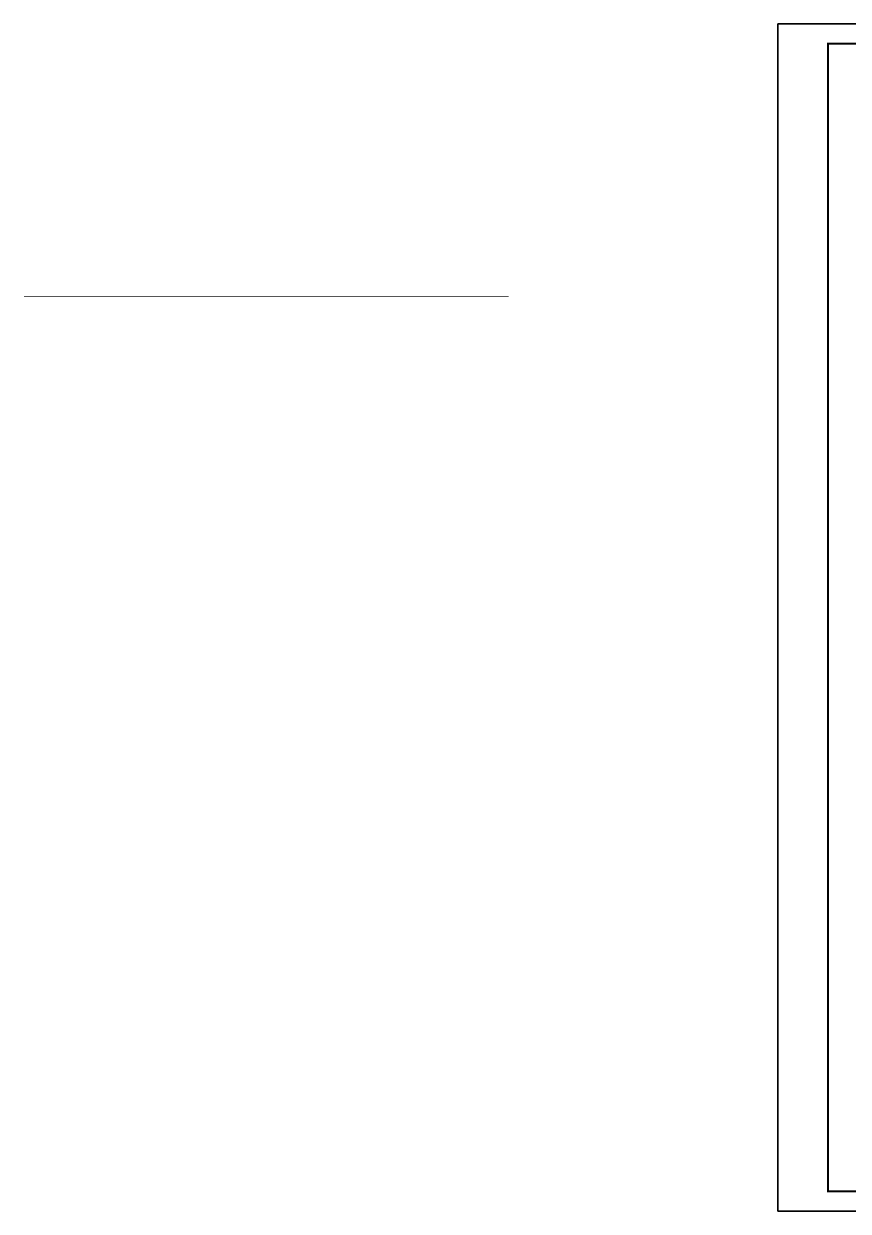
# Model space of a CAD drawing. Extents: x 776418 to 2076422, y -1170708 to 498544.
# Drawn here: x 870727 to 911948, y -1170708 to -1111308 of the extents above; entities that cross this region are included whole.
import ezdxf

# ---------------------------------------------------------------- set-up
doc = ezdxf.new("R2010")
doc.units = 0
doc.header["$LTSCALE"] = 1000
doc.header["$MEASUREMENT"] = 0
for name, color, linetype in [('DIM-动力', 3, 'CONTINUOUS'), ('TEL_TITLE', 7, 'CONTINUOUS'), ('WIRE-照明', 1, 'CONTINUOUS'), ('WIRE-通讯', 4, 'CONTINUOUS')]:
    doc.layers.add(name, color=color, linetype=linetype)

# ---------------------------------------------------------------- blocks, each defined once
blk = doc.blocks.new('A$C00115E70')
at = {"layer": 'WIRE-通讯', "ltscale": 0.001}
blk.add_lwpolyline([(-84100, 59400), (0, 59400), (0, 0), (-84100, 0)], close=True, dxfattribs=at)

msp = doc.modelspace()

# ---------------------------------------------------------------- linework, layer by layer
at = {"layer": 'DIM-动力', "ltscale": 0.001}
msp.add_lwpolyline([(908431, -1170708), (992531, -1170708), (992531, -1111308), (908431, -1111308)], close=True, dxfattribs=at)
at = {"layer": 'TEL_TITLE'}
msp.add_lwpolyline([(908431, -1170708), (992531, -1170708), (992531, -1111308), (908431, -1111308)], close=True, dxfattribs=at)
at = {"layer": 'TEL_TITLE', "const_width": 100}
msp.add_lwpolyline([(910931, -1169708), (991531, -1169708), (991531, -1112308), (910931, -1112308)], close=True, dxfattribs=at)
at = {"layer": 'WIRE-照明', "linetype": 'Continuous', "const_width": 30}
msp.add_lwpolyline([(894966, -1124966), (870742, -1124966)], dxfattribs=at)

# ---------------------------------------------------------------- block references
at = {"layer": 'WIRE-通讯', "ltscale": 0.001}
msp.add_blockref('A$C00115E70', (992531, -1170708), dxfattribs=at)

doc.saveas('drawing.dxf')
